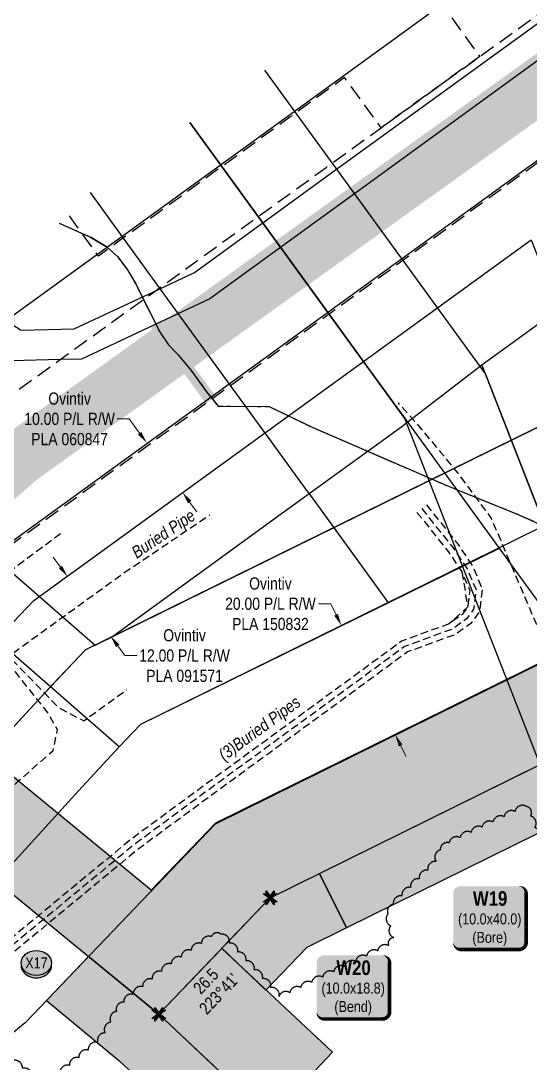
# Model space of a CAD drawing. Extents: x 391856 to 401992, y 6055951 to 6064954.
# Drawn here: x 392916 to 393335, y 6060499 to 6061356 of the extents above; entities that cross this region are included whole.
import ezdxf
from ezdxf.enums import TextEntityAlignment as Align

# ---------------------------------------------------------------- set-up
doc = ezdxf.new("R2010")
doc.units = 0
doc.header["$LTSCALE"] = 5
doc.header["$PDSIZE"] = 0.5
for name, pattern in [('0', [1, 1, 0]), ('foc-ACCESSROAD', [3.75, 2.5, -1.25]), ('foc-TOPO-ephemeral', [6.25, 3.125, -0.625, 0.625, -0.625, 0.625, -0.625]), ('UG_PIPE', [1.875, 1.25, -0.625])]:
    doc.linetypes.add(name, pattern=pattern)
doc.layers.get('Defpoints').update_dxf_attribs({"color": 9})
doc.layers.add('AS-GENERAL', color=48, linetype='Continuous', lineweight=18)
doc.layers.add('F-RW-T', color=190, linetype='Continuous', lineweight=9)
for name, color, linetype in [('AS-PIPE-UG', 44, 'UG_PIPE'), ('AS-PIPE-UG-T', 44, 'Continuous'), ('AS-ROADS', 254, 'Continuous'), ('C-RW', 13, 'Continuous'), ('F-AR', 190, 'foc-ACCESSROAD'), ('F-RW', 190, 'Continuous'), ('F-WS', 190, 'foc-ACCESSROAD'), ('L-BD1', 253, 'Continuous'), ('L-MON', 1, 'Continuous'), ('P-CROSSINGS', 250, 'Continuous'), ('P-PROPOSED', 10, 'Continuous'), ('P-PROPOSED-H', 21, 'Continuous'), ('P-TEMP-BLOCKS', 250, 'Continuous'), ('P-TEMP-BLUE', 146, 'Continuous'), ('T-BUSH', 110, '0'), ('T-DRAW', 143, 'foc-TOPO-ephemeral')]:
    doc.layers.add(name, color=color, linetype=linetype)
doc.layers.add('P-TEMP-BLUE-H', color=7, linetype='Continuous', true_color=0x99e6ff)
doc.styles.add('80', font='ARIALN.TTF', dxfattribs={"height": 10})
doc.styles.add('80CG', font='ARIALN.TTF', dxfattribs={"height": 10})
doc.styles.add('80L', font='ARIALN.TTF', dxfattribs={"height": 10})
doc.styles.add('BOLD', font='ARIALNB.TTF')
doc.styles.add('Crossing', font='ARIALN.TTF', dxfattribs={"height": 10})
doc.styles.add('foc-LtypeFont', font='ARIALN.TTF', dxfattribs={"height": 7.35})
doc.linetypes.add('foc-TOPO-flowdirection-NOLINE', pattern='A,0,[">",foc-LtypeFont,S=0.3,R=0,X=0,Y=-0.945],-20,[">",foc-LtypeFont,S=0.3,R=0,X=0,Y=-0.945],0', length=20)
doc.dimstyles.new('Compass 5 000', dxfattribs={"dimscale": 5, "dimtxt": 9, "dimasz": 2, "dimexe": 0.2, "dimexo": 0.0625, "dimgap": 0.5, "dimtad": 0, "dimtih": 1, "dimtoh": 1, "dimzin": 0, "dimdsep": 46, "dimtxsty": '80CG', "dimcen": 0.1, "dimse1": 1, "dimse2": 1, "dimclrd": 256, "dimclrt": 256, "dimaunit": 1, "dimadec": 4, "dimazin": 0, "dimtfac": 0.06, "dimtofl": 0, "dimtmove": 0, "dimatfit": 1, "dimfxl": 0.2, "dimtolj": 1, "dimtzin": 0, "dimlwd": -1, "dimarcsym": 0})

# ---------------------------------------------------------------- blocks, each defined once
blk = doc.blocks.new('*D105')
at = {"layer": 'Defpoints', "color": 0, "transparency": 16777216}
for p in [(393179.51, 6060858.83), (393126.54, 6060832.69), (393170.8, 6060743.04)]:
    blk.add_point(p, dxfattribs=at)
at = {"layer": 'F-RW-T', "transparency": 16777216}
for p, q in [((393170.65, 6060876.78), (393160.65, 6060876.78)), ((393175.09, 6060867.8), (393170.65, 6060876.78)), ((393228.19, 6060760.22), (393232.62, 6060751.25))]:
    blk.add_line(p, q, dxfattribs=at)
for points in [[(393176.58, 6060868.54), (393173.59, 6060867.06), (393179.51, 6060858.83)], [(393229.69, 6060760.96), (393226.7, 6060759.48), (393223.77, 6060769.19)]]:
    blk.add_solid(points, dxfattribs=at)
at = {"layer": 'F-RW-T', "transparency": 16777216, "insert": (393121.11, 6060876.78), "char_height": 10, "attachment_point": 5, "style": '80CG'}
blk.add_mtext('\\A1;Ovintiv\\P20.00 P/L R/W\\PPLA 150832', dxfattribs=at)
blk = doc.blocks.new('*D108')
at = {"layer": 'Defpoints', "color": 0, "transparency": 16777216}
for p in [(393012.84, 6061004.25), (393019.42, 6061009.03), (393042.21, 6060963.79)]:
    blk.add_point(p, dxfattribs=at)
at = {"layer": 'F-RW-T', "transparency": 16777216}
for p, q in [((393005.04, 6061028.85), (392995.04, 6061028.85)), ((393013.55, 6061017.12), (393005.04, 6061028.85)), ((393054.67, 6060960.47), (393060.54, 6060952.38))]:
    blk.add_line(p, q, dxfattribs=at)
for points in [[(393014.9, 6061018.1), (393012.2, 6061016.14), (393019.42, 6061009.03)], [(393056.01, 6060961.45), (393053.32, 6060959.49), (393048.79, 6060968.57)]]:
    blk.add_solid(points, dxfattribs=at)
at = {"layer": 'F-RW-T', "transparency": 16777216, "insert": (392955.96, 6061028.85), "char_height": 10, "attachment_point": 5, "style": '80CG'}
blk.add_mtext('\\A1;Ovintiv\\P10.00 P/L R/W\\PPLA 060847', dxfattribs=at)
blk = doc.blocks.new('*D109')
at = {"layer": 'Defpoints', "color": 0, "transparency": 16777216}
for p in [(392972.34, 6060912.06), (393007.64, 6060863.47), (392989.63, 6060850.38)]:
    blk.add_point(p, dxfattribs=at)
at = {"layer": 'F-RW-T', "transparency": 16777216}
for p, q in [((392948.45, 6060907.06), (392942.57, 6060915.15)), ((392995.51, 6060842.29), (393001.4, 6060834.18)), ((393001.4, 6060834.18), (393011.4, 6060834.18))]:
    blk.add_line(p, q, dxfattribs=at)
for points in [[(392949.8, 6060908.04), (392947.1, 6060906.08), (392954.33, 6060898.97)], [(392996.86, 6060843.27), (392994.16, 6060841.31), (392989.63, 6060850.38)]]:
    blk.add_solid(points, dxfattribs=at)
at = {"layer": 'F-RW-T', "transparency": 16777216, "insert": (393050.49, 6060834.18), "char_height": 10, "attachment_point": 5, "style": '80CG'}
blk.add_mtext('\\A1;Ovintiv\\P12.00 P/L R/W\\PPLA 091571', dxfattribs=at)
blk = doc.blocks.new('*U65')
at = {"true_color": 0x99e6ff}
h = blk.add_hatch(color=141, dxfattribs=at)
edge = h.paths.add_edge_path()
edge.add_line((-24, -33.83), (24, -33.83))
edge.add_arc((24, -27.83), 6, 270, 360)
edge.add_line((30, -27.83), (30, 12.5))
edge.add_arc((24, 12.5), 6, 0, 90)
edge.add_line((24, 18.5), (-24, 18.5))
edge.add_arc((-24, 12.5), 6, 90, 180)
edge.add_line((-30, 12.5), (-30, -27.83))
edge.add_arc((-24, -27.83), 6, 180, 270)
at = {"color": 250, "flags": 128}
blk.add_lwpolyline([(-24, -33.83, 3, 3, 0), (24, -33.83, 3, 3, 0.414214), (30, -27.83, 3, 3, 0), (30, 12.5, 3, 0, 0.414214), (24, 18.5, 0, 0, 0), (-24, 18.5, 0, 0, 0.414214), (-30, 12.5, 0, 0, 0), (-30, -27.83, 0, 3, 0.414214)], format="xyseb", close=True, dxfattribs=at)
at = {"flags": 128}
blk.add_lwpolyline([(-18.23, 1.37, 0, 7.5, 0), (0, 0, 0, 0, 0)], format="xyseb", dxfattribs=at)
at = {"color": 250}
for tag, p, height, style in [('TEMP_AREA_W1_001', (-9.21, 2.24), 12, 'BOLD'), ('ENTER_TEXT_001', (-30.66, -12.93), 9, '80')]:
    blk.add_attdef(tag, p, '', height=height, dxfattribs=dict(at, style=style))
blk = doc.blocks.new('*U154')
at = {"true_color": 0x99e6ff}
h = blk.add_hatch(color=141, dxfattribs=at)
edge = h.paths.add_edge_path()
edge.add_line((-24, -33.58), (24, -33.58))
edge.add_arc((24, -27.58), 6, 270, 360)
edge.add_line((30, -27.58), (30, 12.5))
edge.add_arc((24, 12.5), 6, 0, 90)
edge.add_line((24, 18.5), (-24, 18.5))
edge.add_arc((-24, 12.5), 6, 90, 180)
edge.add_line((-30, 12.5), (-30, -27.58))
edge.add_arc((-24, -27.58), 6, 180, 270)
at = {"color": 250, "flags": 128}
blk.add_lwpolyline([(-24, -33.58, 3, 3, 0), (24, -33.58, 3, 3, 0.414214), (30, -27.58, 3, 3, 0), (30, 12.5, 3, 0, 0.414214), (24, 18.5, 0, 0, 0), (-24, 18.5, 0, 0, 0.414214), (-30, 12.5, 0, 0, 0), (-30, -27.58, 0, 3, 0.414214)], format="xyseb", close=True, dxfattribs=at)
at = {"flags": 128}
blk.add_lwpolyline([(-18.23, 1.37, 0, 7.5, 0), (0, 0, 0, 0, 0)], format="xyseb", dxfattribs=at)
at = {"color": 250}
for tag, p, height, style in [('TEMP_AREA_W1_001', (-9.21, 2.24), 12, 'BOLD'), ('ENTER_TEXT_001', (-30.66, -12.93), 9, '80')]:
    blk.add_attdef(tag, p, '', height=height, dxfattribs=dict(at, style=style))
blk = doc.blocks.new('TEMP')
h = blk.add_hatch(color=255)
h.dxf.hatch_style = 1
h.paths.add_polyline_path([(0, 0.25), (-0.67, 1.15), (-0.67, 0.67), (-1.15, 0.67), (-0.25, 0), (-1.15, -0.67), (-0.67, -0.67), (-0.67, -1.15), (0, -0.25), (0.67, -1.15), (0.67, -0.67), (1.15, -0.67), (0.25, 0), (1.15, 0.67), (0.67, 0.67), (0.67, 1.15)])
h.paths.add_polyline_path([(0.57, 0.85), (0.57, 0.57), (0.85, 0.57), (0.08, 0), (0.85, -0.57), (0.57, -0.57), (0.57, -0.85), (0, -0.08), (-0.57, -0.85), (-0.57, -0.57), (-0.85, -0.57), (-0.08, 0), (-0.85, 0.57), (-0.57, 0.57), (-0.57, 0.85), (0, 0.08)], flags=16)
h = blk.add_hatch(color=1)
h.dxf.hatch_style = 1
h.paths.add_polyline_path([(0, 0.08), (-0.57, 0.85), (-0.57, 0.57), (-0.85, 0.57), (-0.08, 0), (-0.85, -0.57), (-0.57, -0.57), (-0.57, -0.85), (0, -0.08), (0.57, -0.85), (0.57, -0.57), (0.85, -0.57), (0.08, 0), (0.85, 0.57), (0.57, 0.57), (0.57, 0.85)])
at = {"color": 1}
for p, q in [((-0.08, 0), (0.08, 0)), ((0, 0.08), (0, -0.08))]:
    blk.add_line(p, q, dxfattribs=at)
at = {"color": 255, "flags": 128}
blk.add_lwpolyline([(-0.25, 0), (-1.15, 0.67), (-0.67, 0.67), (-0.67, 1.15), (0, 0.25), (0.67, 1.15), (0.67, 0.67), (1.15, 0.67), (0.25, 0), (1.15, -0.67), (0.67, -0.67), (0.67, -1.15), (0, -0.25), (-0.67, -1.15), (-0.67, -0.67), (-1.15, -0.67)], close=True, dxfattribs=at)
at = {"color": 1, "flags": 128}
blk.add_lwpolyline([(-0.08, 0), (-0.85, 0.57), (-0.57, 0.57), (-0.57, 0.85), (0, 0.08), (0.57, 0.85), (0.57, 0.57), (0.85, 0.57), (0.08, 0), (0.85, -0.57), (0.57, -0.57), (0.57, -0.85), (0, -0.08), (-0.57, -0.85), (-0.57, -0.57), (-0.85, -0.57)], close=True, dxfattribs=at)
blk = doc.blocks.new('xing2')
h = blk.add_hatch(color=50)
h.dxf.hatch_style = 1
edge = h.paths.add_edge_path()
edge.add_ellipse((0, 0), major_axis=(-12.5, 0), ratio=0.816297, start_angle=0, end_angle=360)
h = blk.add_hatch(color=250)
h.dxf.hatch_style = 1
edge = h.paths.add_edge_path()
edge.add_ellipse((0, -2.05), major_axis=(-12.5, 0), ratio=0.816297, start_angle=0, end_angle=180)
edge.add_line((12.5, -2.05), (12.5, 0))
edge.add_ellipse((0, 0), major_axis=(-12.5, 0), ratio=0.816297, start_angle=0, end_angle=180, ccw=False)
edge.add_line((-12.5, 0), (-12.5, -2.05))
at = {"color": 250}
blk.add_ellipse((0, 0), major_axis=(-12.5, 0), ratio=0.816297, dxfattribs=at)
blk.add_ellipse((0, -2.05), major_axis=(-12.5, 0), ratio=0.816297, start_param=0, end_param=3.141593, dxfattribs=at)
at = {"color": 250, "style": 'Crossing'}
blk.add_attdef('CROSSING', text='', height=9, dxfattribs=at).set_placement((0.09, 0.02), align=Align.MIDDLE_CENTER)
at = {"color": 250, "style": 'Crossing', "flags": 1}
for tag, p in [('OWNER', (0.09, -12.49)), ('DESCRIPTION', (0.09, -25.77)), ('LOCATION', (0.09, -39.3)), ('DWG_REF', (0.09, -52.84))]:
    blk.add_attdef(tag, text='', height=9, dxfattribs=at).set_placement(p, align=Align.MIDDLE_CENTER)

msp = doc.modelspace()

# ---------------------------------------------------------------- hatches: boundary and pattern name
at = {"layer": 'P-PROPOSED-H'}
h = msp.add_hatch(color=256, dxfattribs=at)
h.dxf.hatch_style = 1
h.paths.add_polyline_path([(394050.214, 6061603.615), (394006.097, 6061664.267), (393768.327, 6061491.32), (393891.37, 6061321.399), (393558.245, 6061079.499), (393605.71, 6060957.896), (393075.864, 6060696.446), (393023.159, 6060641.287), (392529.649, 6061046.609), (392482.049, 6060988.651), (393029.321, 6060539.174), (393120.935, 6060635.052), (393700.591, 6060921.081), (393649.164, 6061052.833), (393996.045, 6061304.721), (393872.967, 6061474.69)])
at = {"layer": 'P-TEMP-BLUE-H'}
h = msp.add_hatch(color=256, dxfattribs=at)
h.dxf.hatch_style = 1
h.paths.add_polyline_path([(393342.849, 6060744.554), (393361.094, 6060697.802), (393183.681, 6060610.258), (393161.558, 6060655.097)])
h = msp.add_hatch(color=256, dxfattribs=at)
h.dxf.hatch_style = 1
h.paths.add_polyline_path([(393081.287, 6060593.559), (393120.935, 6060635.052), (393161.558, 6060655.097), (393183.681, 6060610.258), (393150.982, 6060594.122), (393117.437, 6060559.016)])
h = msp.add_hatch(color=256, dxfattribs=at)
h.dxf.hatch_style = 1
h.paths.add_polyline_path([(393172.025, 6060508.063), (393120.687, 6060453.387), (393029.321, 6060539.174), (393081.137, 6060593.401)])
h = msp.add_hatch(color=256, dxfattribs=at)
h.dxf.hatch_style = 1
h.paths.add_polyline_path([(392936.851, 6060550.419), (392996.306, 6060501.588), (393086.257, 6060417.129), (393120.482, 6060453.58), (393029.321, 6060539.174), (392971.49, 6060586.67)])

# ---------------------------------------------------------------- linework, layer by layer
at = {"layer": 'AS-GENERAL', "const_width": 10, "flags": 128}
msp.add_lwpolyline([(393072.074, 6061044.382), (393026.869, 6061106.839)], dxfattribs=at)
at = {"layer": 'AS-PIPE-UG', "flags": 128}
for points in [[(392460.178, 6061283.42), (392533.627, 6061221.672), (392644.245, 6061105.537), (392677.757, 6061072.344), (392730.828, 6061014.291), (392789.866, 6060953.473), (392947.092, 6060791.26), (392967.539, 6060780.596), (393002.918, 6060806.161)], [(392450.029, 6061272.441), (392506.056, 6061216.695), (392566.975, 6061156.762), (392630.509, 6061094.698), (392689.457, 6061025.956), (392689.457, 6061025.981), (392768.858, 6060943.019), (392768.988, 6060943.039), (392880.681, 6060857.241), (392911.148, 6060820.717), (392938.118, 6060786.969), (392945.751, 6060773.373), (392942.07, 6060755.696), (392913.198, 6060730.307), (392866.811, 6060690.816), (392809.713, 6060647.71), (392743.663, 6060631.043), (392685.275, 6060601.722)], [(392596.851, 6061187.353), (392609.546, 6061067.527), (392613.468, 6061055.592), (392618.9, 6061039.496), (392628.643, 6061019.408), (392655.644, 6060988.176), (392721.414, 6060926.147), (392737.18, 6060910.796), (392766.797, 6060869.926), (392797.479, 6060828.43), (392807.678, 6060827.414), (392812.36, 6060831.891), (392822.989, 6060840.904), (392869.251, 6060877.398), (392909.007, 6060905.244), (392949.037, 6060935.066)], [(393478.387, 6060521.256), (393443.889, 6060618.398), (393395.42, 6060723.624), (393357.78, 6060818.191), (393302.434, 6060947.906), (393275.444, 6060984.195), (393245.967, 6061019.969), (393226.355, 6061041.947)], [(393249.439, 6060958.212), (393275.366, 6060925.698), (393287.399, 6060907.817), (393295.291, 6060889.161), (393292.978, 6060870.499), (393285.979, 6060860.723), (393272.914, 6060851.486), (393233.801, 6060837.202), (393179.441, 6060797.277), (393070.462, 6060717.758), (393012.391, 6060675.039), (392969.346, 6060639.489), (392898.06, 6060580.516), (392815.127, 6060508.364)], [(392518.816, 6060515.414), (392664.707, 6060649.275), (392722.61, 6060698.799), (392794.898, 6060752.94), (392815.196, 6060767.711), (392868.051, 6060806.296), (392999.242, 6060901.293), (393071.27, 6060949.917)], [(393241.62, 6060951.977), (393267.295, 6060919.78), (393278.565, 6060903.033), (393285.037, 6060887.732), (393283.367, 6060874.252), (393278.83, 6060867.915), (393268.231, 6060860.422), (393229.031, 6060846.106), (393173.534, 6060805.346), (393064.552, 6060725.825), (393006.239, 6060682.928), (392962.978, 6060647.199), (392891.59, 6060588.142), (392808.563, 6060515.909)], [(393245.53, 6060955.095), (393271.331, 6060922.739), (393282.982, 6060905.425), (393290.164, 6060888.447), (393288.172, 6060872.376), (393282.405, 6060864.319), (393270.572, 6060855.954), (393231.416, 6060841.654), (393176.488, 6060801.311), (393067.507, 6060721.792), (393009.315, 6060678.984), (392966.162, 6060643.344), (392894.825, 6060584.329), (392811.845, 6060512.137)], [(393278.565, 6060903.033), (393283.367, 6060874.252), (393268.231, 6060860.422)]]:
    msp.add_lwpolyline(points, dxfattribs=at)
at = {"layer": 'AS-ROADS', "const_width": 45, "flags": 128}
for points in [[(392915.644, 6060996.96), (393950.876, 6061740.185)], [(392915.644, 6060996.985), (392892.692, 6060997.688), (392846.621, 6061034.27), (392294.905, 6061514.645)], [(392915.644, 6060996.96), (392767.797, 6060868.615), (392680.799, 6060776.004), (392611.512, 6060695.738), (392336.277, 6060364.212)]]:
    msp.add_lwpolyline(points, dxfattribs=at)
at = {"layer": 'C-RW', "flags": 128}
for points in [[(392539.708, 6061423.972), (392901.203, 6061108.247), (393270.373, 6061375.971), (393890.636, 6061823.003)], [(392575.838, 6061194.046), (392892.676, 6060916.539), (392893.395, 6060917.293), (393358.513, 6061254.598), (393976.966, 6061704.317)]]:
    msp.add_lwpolyline(points, dxfattribs=at)
at = {"layer": 'C-RW'}
for points in [[(393976.986, 6061704.289), (393678.072, 6061486.866), (393786.417, 6061337.242), (393516.7, 6061141.384), (393375.101, 6061038.699), (392969.171, 6060838.896), (392942.102, 6060810.609), (392908.128, 6060773.789), (392814.181, 6060670.627), (392675.146, 6060641.233), (392427.45, 6060350.718)], [(394006.397, 6061663.854), (393768.049, 6061490.486), (393891.092, 6061320.565), (393560.769, 6061080.697), (393413.957, 6060974.231), (393014.19, 6060777.462), (392996.76, 6060759.248), (392963.415, 6060723.109), (392853.351, 6060602.251), (392715.626, 6060573.133), (392481.938, 6060299.017)], [(393560.769, 6061080.667), (393413.957, 6060974.231), (393014.19, 6060777.462), (392996.76, 6060759.248), (392408.145, 6061273.336), (392441.035, 6061310.995), (392977.104, 6060842.801), (393375.106, 6061038.701), (393516.747, 6061141.388)]]:
    msp.add_lwpolyline(points, dxfattribs=at)
at = {"layer": 'F-AR', "flags": 128}
for points in [[(392319.598, 6061542.501), (392896.065, 6061039.999), (393025.105, 6061133.205), (393106.158, 6061191.746), (393166.976, 6061235.675), (393212.145, 6061268.303), (393265.391, 6061306.763), (393293.243, 6061326.877), (393371.768, 6061383.592), (393412.648, 6061413.122), (393495.937, 6061473.277), (393556.789, 6061517.24), (393617.603, 6061561.166), (393814.36, 6061703.291), (393871.255, 6061745.45), (393920.504, 6061781.941)], [(393978.446, 6061702.282), (393868.419, 6061622.419), (393675.118, 6061482.018), (393614.407, 6061437.957), (393553.586, 6061393.891), (393460.029, 6061325.976), (393419.63, 6061296.661), (393356.946, 6061251.159), (393335.957, 6061235.927), (393225.181, 6061155.514), (393164.466, 6061111.443), (393083.55, 6061052.712), (392890.231, 6060912.392), (392859.035, 6060879.532), (392802.642, 6060929.096), (392786.222, 6060943.52), (392639.257, 6061072.647), (392582.035, 6061122.923), (392409.297, 6061274.703), (392328.076, 6061346.073), (392225.426, 6061436.267)]]:
    msp.add_lwpolyline(points, dxfattribs=at)
at = {"layer": 'F-RW'}
for p, q in [((393232.707, 6061027.697), (393368.783, 6060840.289)), ((393151.788, 6060968.942), (393218.285, 6060877.361)), ((393309.177, 6060922.381), (393014.19, 6060777.462)), ((393014.19, 6060777.462), (392996.76, 6060759.248)), ((392996.76, 6060759.248), (392963.569, 6060723.126))]:
    msp.add_line(p, q, dxfattribs=at)
for points in [[(393590.031, 6061649.162), (393587.959, 6061625.253), (393576.135, 6061618.539), (393510.441, 6061581.225), (393500.999, 6061575.863), (393480.583, 6061532.888), (393481.636, 6061526.959), (393489.64, 6061481.961), (393491.725, 6061470.234), (393497.559, 6061437.42), (393427.225, 6061386.31), (393386.33, 6061356.594), (393185.263, 6061210.491), (393124.57, 6061166.391), (393071.379, 6061127.74), (393039.829, 6061112.925), (392965.688, 6061078.112), (392948.159, 6061077.626), (392908.86, 6061076.539), (392874.239, 6061099.51), (392343.761, 6061569.759)], [(393509.377, 6061592.422), (393617.603, 6061443.236), (393682.36, 6061353.973), (393488.562, 6061213.383), (393295.06, 6061073.006), (393344.42, 6060946.599), (393645.502, 6060175.555)], [(392360.345, 6061588.467), (392889.519, 6061119.374), (392905.459, 6061108.801), (392916.085, 6061101.748), (392959.782, 6061102.956), (393025.085, 6061133.338), (393058.604, 6061149.359), (393109.882, 6061186.621), (393170.574, 6061230.72), (393374.355, 6061378.797), (393415.182, 6061408.462), (393470.205, 6061448.447), (393469.222, 6061453.98), (393459.141, 6061510.68), (393456.005, 6061528.315), (393454.568, 6061536.391), (393467.035, 6061562.634)], [(393054.829, 6061272.649), (393081.184, 6061236.349), (393111.01, 6061195.269), (393169.318, 6061114.966), (393198.693, 6061074.508), (393232.693, 6061027.687)], [(392633.382, 6061143.002), (392647.329, 6061040.45), (392815.644, 6060835.832), (392893.395, 6060917.293), (393358.513, 6061254.598), (393761.894, 6060221.082)], [(393151.788, 6060968.942), (393117.779, 6061015.776), (393088.402, 6061056.235), (393029.957, 6061136.728), (393000.266, 6061177.618), (392973.042, 6061215.112)], [(392575.977, 6061194.071), (392599.697, 6061019.648), (392780.842, 6060799.433), (392812.865, 6060760.504), (392926.427, 6060879.483), (393335.469, 6061176.122), (393715.33, 6060202.868)], [(393368.783, 6060840.289), (393075.586, 6060695.611), (392919.455, 6060532.213), (392575.979, 6060250.581)]]:
    msp.add_lwpolyline(points, dxfattribs=at)
at = {"layer": 'F-RW', "flags": 128}
for points in [[(393116.143, 6061315.783), (393297.865, 6061065.553), (393645.816, 6060175.678)], [(393575.969, 6060148.357), (393231.521, 6061029.274), (393054.794, 6061272.624)], [(393295.06, 6061073.006), (393295.06, 6061073.006), (393295.06, 6061073.006), (393233.412, 6061025.578), (393229.092, 6061022.441), (393148.172, 6060963.717), (393132.185, 6060952.112), (392991.485, 6060849.879), (392969.171, 6060838.896), (392940.251, 6060808.602), (392903.245, 6060768.426), (392814.181, 6060670.627), (392675.146, 6060641.233), (392427.45, 6060350.718), (392388.58, 6060313.647)]]:
    msp.add_lwpolyline(points, dxfattribs=at)
at = {"layer": 'F-WS', "flags": 128}
msp.add_lwpolyline([(393443.233, 6061545.89), (393465.478, 6061515.279), (393437.721, 6061495.137), (393404.584, 6061471.082), (393387.914, 6061458.98), (393372.036, 6061447.455), (393347.088, 6061429.344), (393331.569, 6061418.084), (393263.102, 6061368.387), (393293.243, 6061326.877), (393265.391, 6061306.763), (393212.145, 6061268.303), (393182.147, 6061309.631), (393154.343, 6061289.451), (393137.044, 6061276.897), (393076.331, 6061232.826), (392995.414, 6061174.095), (392979.759, 6061162.731), (392952.32, 6061200.534)], dxfattribs=at)
at = {"layer": 'P-PROPOSED', "flags": 128}
msp.add_lwpolyline([(394006.097, 6061664.267), (393768.327, 6061491.32), (393891.37, 6061321.399), (393558.245, 6061079.499), (393605.71, 6060957.896), (393075.864, 6060696.446), (393023.159, 6060641.287), (392529.649, 6061046.609), (392482.049, 6060988.651), (393029.321, 6060539.174), (393120.935, 6060635.052), (393700.591, 6060921.081), (393649.164, 6061052.833), (393996.045, 6061304.721), (393872.967, 6061474.69), (394050.214, 6061603.615)], dxfattribs=at)
at = {"layer": 'P-TEMP-BLUE', "flags": 128}
for points in [[(393342.849, 6060744.554), (393361.094, 6060697.802), (393183.681, 6060610.258), (393161.558, 6060655.097)], [(393081.287, 6060593.559), (393120.935, 6060635.052), (393120.935, 6060635.052), (393161.558, 6060655.097), (393183.681, 6060610.258), (393150.982, 6060594.122), (393117.437, 6060559.016)], [(393172.025, 6060508.063), (393120.687, 6060453.387), (393029.321, 6060539.174), (393081.137, 6060593.401)], [(392936.851, 6060550.419), (392996.306, 6060501.588), (393086.257, 6060417.129), (393120.482, 6060453.58), (393029.321, 6060539.174), (392971.49, 6060586.67)]]:
    msp.add_lwpolyline(points, close=True, dxfattribs=at)
at = {"layer": 'T-BUSH', "flags": 128}
msp.add_lwpolyline([(393394.672, 6060610.545, 0.5205671), (393390.703, 6060619.724, 0.5205671), (393386.734, 6060628.902, 0.5205671), (393382.766, 6060638.081, 0.5205671), (393378.797, 6060647.26, 0.5205671), (393374.828, 6060656.439, 0.5205671), (393370.859, 6060665.617, 0.5205671), (393363.154, 6060669.718, 0.5205671), (393353.21, 6060670.776, 0.5205671), (393344.914, 6060673.903, 0.5205671), (393341.662, 6060683.36, 0.5205671), (393338.409, 6060692.816, 0.5205671), (393335.156, 6060702.272, 0.5205671), (393331.301, 6060710.294, 0.5205671), (393322.273, 6060705.995, 0.5205671), (393313.244, 6060701.696, 0.5205671), (393304.216, 6060697.396, 0.5205671), (393295.187, 6060693.097, 0.5205671), (393286.158, 6060688.797, 0.5205671), (393277.13, 6060684.498, 0.5205671), (393268.101, 6060680.198, 0.5205671), (393260.772, 6060674.363, 0.5205671), (393257.4, 6060664.948, 0.5205671), (393250.645, 6060657.688, 0.5205671), (393243.542, 6060650.649, 0.5205671), (393236.438, 6060643.611, 0.5205671), (393229.335, 6060636.572, 0.5205671), (393222.232, 6060629.533, 0.5205671), (393217.791, 6060621.738, 0.5205671), (393220.128, 6060612.015, 0.5205671), (393222.465, 6060602.291, 0.5205671), (393218.262, 6060595.685, 0.5205671), (393209.238, 6060591.375, 0.5205671), (393200.214, 6060587.066, 0.5205671), (393191.191, 6060582.756, 0.5205671), (393182.167, 6060578.447, 0.5205671), (393173.143, 6060574.137, 0.5205671), (393164.119, 6060569.828, 0.5205671), (393155.096, 6060565.518, 0.5205671), (393146.072, 6060561.208, 0.5205671), (393137.048, 6060556.899, 0.5205671), (393128.272, 6060553.898, 0.5205671), (393121.444, 6060561.204, 0.5205671), (393114.616, 6060568.51, 0.5205671), (393107.788, 6060575.816, 0.5205671), (393100.96, 6060583.122, 0.5205671), (393094.132, 6060590.428, 0.5205671), (393087.304, 6060597.734, 0.5205671), (393080.476, 6060605.04, 0.5205671), (393072.603, 6060603.064, 0.5205671), (393064.322, 6060597.459, 0.5205671), (393056.04, 6060591.854, 0.5205671), (393047.759, 6060586.248, 0.5205671), (393039.478, 6060580.643, 0.5205671), (393031.576, 6060574.527, 0.5205671), (393023.819, 6060568.215, 0.5205671), (393016.063, 6060561.903, 0.5205671), (393008.307, 6060555.592, 0.5205671), (393000.55, 6060549.28, 0.5205671), (392994.558, 6060541.513, 0.5205671), (392989.834, 6060532.699, 0.5205671), (392985.111, 6060523.884, 0.5205671), (392979.067, 6060516.158, 0.5205671), (392971.321, 6060509.834, 0.5205671), (392963.575, 6060503.509, 0.5205671), (392955.829, 6060497.185, 0.5205671), (392948.082, 6060490.86, 0.5205671), (392940.336, 6060484.536, 0.5205671), (392932.594, 6060482.124, 0.5205671), (392924.859, 6060488.462, 0.5205671), (392917.125, 6060494.801, 0.5205671), (392909.39, 6060501.139, 0.5205671), (392901.655, 6060507.478, 0.5205671), (392893.757, 6060507.7, 0.5205671), (392885.695, 6060501.784, 0.5205671), (392877.633, 6060495.868, 0.5205671), (392869.57, 6060489.952, 0.5205671), (392861.508, 6060484.036, 0.5205671), (392853.446, 6060478.12, 0.5205671), (392845.383, 6060472.204, 0.5205671), (392837.321, 6060466.288, 0.5205671), (392829.259, 6060460.372, 0.5205671), (392821.197, 6060454.456, 0.5205671), (392813.134, 6060448.54, 0.5205671), (392805.46, 6060442.134, 0.5205671), (392797.846, 6060435.65, 0.5205671), (392790.233, 6060429.167, 0.5205671), (392782.619, 6060422.683, 0.5205671), (392775.006, 6060416.2, 0.5205671), (392767.392, 6060409.716, 0.5205671), (392759.779, 6060403.233, 0.5205671), (392752.166, 6060396.749, 0.5205671), (392744.552, 6060390.266, 0.5205671), (392736.939, 6060383.782, 0.5205671), (392729.325, 6060377.299, 0.5205671), (392721.712, 6060370.815, 0.5205671), (392714.098, 6060364.332, 0.5205671), (392706.633, 6060357.975, 0.5205671)], format="xyb", dxfattribs=at)
at = {"layer": 'T-DRAW', "linetype": 'foc-TOPO-flowdirection-NOLINE', "flags": 128}
msp.add_lwpolyline([(392947.514, 6061189.944), (392973.09, 6061178.336), (392986.866, 6061170.132), (392973.09, 6061178.336), (392986.866, 6061170.132), (392995.281, 6061162.455), (393003.04, 6061152.341), (393010.308, 6061139.804), (393029.89, 6061100.827), (393037.344, 6061089.883), (393045.266, 6061081.422), (393055.714, 6061069.052), (393068.63, 6061051.074), (393078.095, 6061039.32), (393119.971, 6061038.996), (393155.477, 6061022.021), (393240.984, 6060984.979), (393266.287, 6060973.971), (393325.423, 6060950.065), (393352.37, 6060937.93), (393381.701, 6060921.961), (393405.913, 6060904.894), (393427.419, 6060886.159), (393447.701, 6060865.84), (393466.267, 6060844.431), (393482.722, 6060822.387), (393490.451, 6060809.979), (393497.918, 6060795.546), (393522.71, 6060736.912), (393534.883, 6060712.859), (393549.755, 6060685.76), (393554.778, 6060678.627), (393559.927, 6060673.054), (393598.615, 6060639.426), (393665.839, 6060665.664), (393741.451, 6060583.62), (393754.395, 6060572.391), (393765.306, 6060559.186), (393789.414, 6060525.508), (393802.184, 6060511.268), (393841.98, 6060475.698), (393876.39, 6060449.166), (393912.386, 6060390.318), (393913.348, 6060388.438), (393917.604, 6060385.66), (393947.227, 6060371.169), (393950.748, 6060368.498), (393951.264, 6060366.592)], dxfattribs=at)
at = {"layer": 'T-DRAW', "flags": 128}
msp.add_lwpolyline([(392947.514, 6061189.944), (392973.09, 6061178.336), (392986.866, 6061170.132), (392973.09, 6061178.336), (392986.866, 6061170.132), (392995.281, 6061162.455), (393003.04, 6061152.341), (393010.308, 6061139.804), (393029.89, 6061100.827), (393037.344, 6061089.883), (393045.266, 6061081.422), (393055.714, 6061069.052), (393068.63, 6061051.074), (393078.095, 6061039.32), (393119.971, 6061038.996), (393155.477, 6061022.021), (393240.984, 6060984.979), (393266.287, 6060973.971), (393325.423, 6060950.065), (393352.37, 6060937.93), (393381.701, 6060921.961), (393405.913, 6060904.894), (393427.419, 6060886.159), (393447.701, 6060865.84), (393466.267, 6060844.431), (393482.722, 6060822.387), (393490.451, 6060809.979), (393497.918, 6060795.546), (393522.71, 6060736.912), (393534.883, 6060712.859), (393549.755, 6060685.76), (393554.778, 6060678.627), (393559.927, 6060673.054), (393598.615, 6060639.426), (393665.839, 6060665.664), (393741.451, 6060583.62), (393754.395, 6060572.391), (393765.306, 6060559.186), (393789.414, 6060525.508), (393802.184, 6060511.268), (393841.98, 6060475.698), (393876.39, 6060449.166), (393912.386, 6060390.318), (393913.348, 6060388.438), (393917.604, 6060385.66), (393947.227, 6060371.169), (393950.748, 6060368.498), (393951.264, 6060366.592)], dxfattribs=at)

# ---------------------------------------------------------------- block references
at = {"layer": 'L-MON', "xscale": 5.000000000000034, "yscale": 5.000000000000034, "zscale": 5.000000000000034}
for p in [(393120.935, 6060635.052), (393029.321, 6060539.174)]:
    msp.add_blockref('TEMP', p, dxfattribs=at)
at = {"layer": 'P-CROSSINGS', "xscale": 1.000386779540574, "yscale": 1.000386779540574, "zscale": 1.000386779540574}
msp.add_blockref('xing2', (392928.614, 6060581.433), dxfattribs=at).add_auto_attribs({'CROSSING': 'X17'})
at = {"layer": 'P-TEMP-BLOCKS'}
ref = msp.add_blockref('*U154', (393301.47, 6060626.071), dxfattribs=dict(at, xscale=0.9999926271494416, yscale=0.9999926271494416, zscale=0.9999926271494416))
ref.add_attrib('TEMP_AREA_W1_001', 'W19', (393287.637, 6060628.417), dxfattribs={"layer": '0', "color": 250, "height": 11.9999, "style": 'BOLD'})
ref.add_attrib('ENTER_TEXT_001', '(10.0x40.0)', (393275.397, 6060613.14), dxfattribs={"layer": '0', "color": 250, "height": 8.99993, "style": '80'})
ref.add_attrib('ENTER_TEXT_002', '(Bore)', (393287.157, 6060597.987), dxfattribs={"layer": '0', "color": 250, "height": 8.9999, "style": '80'})
ref = msp.add_blockref('*U65', (393189.138, 6060569.165), dxfattribs=dict(at, xscale=0.9999926271494416, yscale=0.9999926271494416, zscale=0.9999926271494416))
ref.add_attrib('TEMP_AREA_W1_001', 'W20', (393175.321, 6060571.512), dxfattribs={"layer": '0', "color": 250, "height": 11.9999, "style": 'BOLD'})
ref.add_attrib('ENTER_TEXT_001', '(10.0x18.8)', (393163.065, 6060556.235), dxfattribs={"layer": '0', "color": 250, "height": 8.99993, "style": '80'})
ref.add_attrib('ENTER_TEXT_002', '(Bend)', (393173.674, 6060541.081), dxfattribs={"layer": '0', "color": 250, "height": 8.9999, "style": '80'})

# ---------------------------------------------------------------- texts
at = {"layer": 'AS-PIPE-UG-T', "char_height": 10, "attachment_point": 1, "style": '80L'}
for s, insert, rotation in [('\\pi17.71229;{\\fArial Narrow|b0|i1|c0|p34;Buried Pipe}', (392991.003, 6060912.059), 34.022083), ('\\pi7.95444;{\\fArial Narrow|b0|i1|c0|p34;(3)Buried Pipes}', (393070.788, 6060750.542), 36.117022)]:
    msp.add_mtext_dynamic_manual_height_columns(s, width=93.86932, gutter_width=50, heights=[0], dxfattribs=dict(at, insert=insert, rotation=rotation))
at = {"layer": 'L-BD1', "style": '80L'}
for s, p in [('26.5', (393068.018, 6060566.469)), ("223°41'", (393078.863, 6060556.106))]:
    msp.add_text(s, height=10, rotation=46.3028, dxfattribs=at).set_placement(p, align=Align.MIDDLE)

# ---------------------------------------------------------------- dimensions: what is measured, and where the dimension line sits
at = {"layer": 'F-RW-T'}
for base, p1, p2, angle, text, picture, middle in [((393019.421, 6061009.03), (393042.21, 6060963.79), (393012.84, 6061004.253), 125.973847, 'Ovintiv\\P10.00 P/L R/W\\PPLA 060847', '*D108', (392955.956, 6061028.845)), ((393179.512, 6060858.835), (393170.797, 6060743.038), (393126.542, 6060832.687), 116.273127, 'Ovintiv\\P20.00 P/L R/W\\PPLA 150832', '*D105', (393121.115, 6060876.785)), ((392989.635, 6060850.381), (392972.34, 6060912.055), (393007.644, 6060863.467), 306.002152, 'Ovintiv\\P12.00 P/L R/W\\PPLA 091571', '*D109', (393050.486, 6060834.185))]:
    dim = msp.add_linear_dim(base=base, p1=p1, p2=p2, angle=angle, text=text, dimstyle='Compass 5 000', dxfattribs=at)
    dim.commit()
    dim.dimension.update_dxf_attribs({"geometry": picture, "text_midpoint": middle, "dimtype": 161})

doc.saveas('drawing.dxf')
